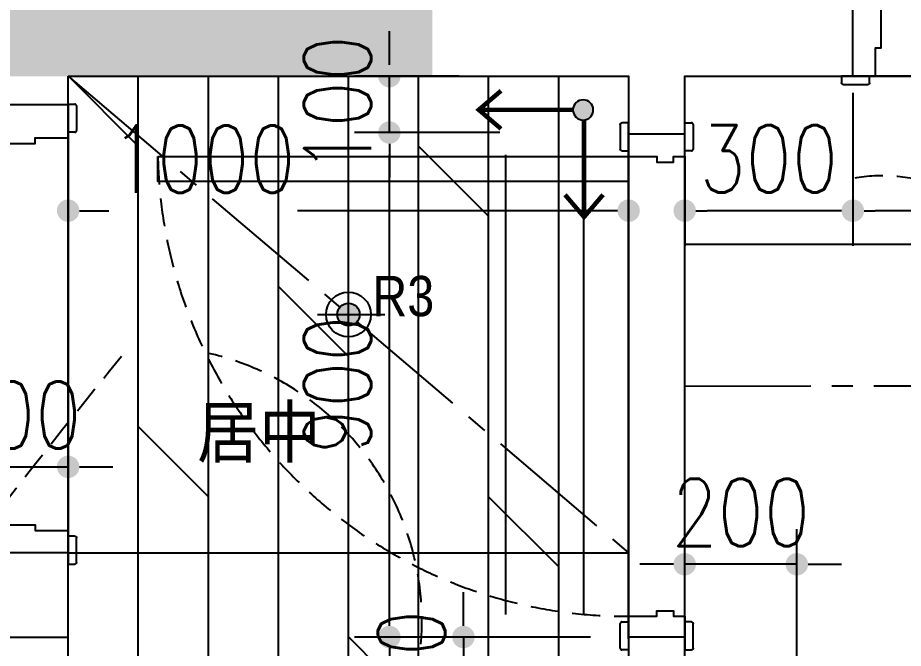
# Model space of a CAD drawing. Header units: inches. Extents: x -2597087 to 134135, y -662679 to 20000.
# Drawn here: x 10135 to 11715, y 10130 to 11254 of the extents above; entities that cross this region are included whole.
import ezdxf

# ---------------------------------------------------------------- set-up
doc = ezdxf.new("R2010")
doc.units = ezdxf.units.IN
doc.header["$LTSCALE"] = 100
doc.header["$MEASUREMENT"] = 0
for name, pattern in [('CENTER2', [1.125, 0.75, -0.125, 0.125, -0.125]), ('DASHDOT2', [12.7, 6.35, -3.175, 0, -3.175]), ('HIDDENX2', [0.75, 0.5, -0.25])]:
    doc.linetypes.add(name, pattern=pattern)
doc.layers.get('0').update_dxf_attribs({"linetype": 'CONTINUOUS'})
doc.layers.get('Defpoints').update_dxf_attribs({"linetype": 'CONTINUOUS'})
for name, color, linetype in [('_ARWALL-1', 7, 'CONTINUOUS'), ('DOOR', 4, 'CONTINUOUS'), ('EQUIP-照明', 3, 'CONTINUOUS'), ('fix', 8, 'CONTINUOUS'), ('floor', 8, 'CONTINUOUS'), ('IRC-MED1', 250, 'CONTINUOUS'), ('PUB_HATCH', 8, 'CONTINUOUS'), ('RC', 1, 'CONTINUOUS'), ('WALL', 7, 'CONTINUOUS'), ('wall-dim', 3, 'CONTINUOUS'), ('天花开线', 4, 'CONTINUOUS'), ('连线', 6, 'CONTINUOUS')]:
    doc.layers.add(name, color=color, linetype=linetype)
doc.styles.get("Standard").update_dxf_attribs({"font": 'txt.shx', "width": 0.8, "bigfont": 'GBCBIG.shx'})
doc.styles.add('STYLE1', font='stylu.ttf')
doc.dimstyles.new('50', dxfattribs={"dimscale": 50, "dimtxt": 2.4, "dimasz": 0.8, "dimexe": 1.25, "dimexo": 0.6, "dimgap": 0.65, "dimtad": 1, "dimdec": 0, "dimdsep": 46, "dimtxsty": 'Standard', "dimblk1": 'DOT', "dimblk2": 'DOT', "dimsah": 1, "dimcen": 2.5, "dimclrd": 3, "dimclre": 3, "dimclrt": 3, "dimadec": 0, "dimazin": 0, "dimtfac": 1, "dimtdec": 0, "dimtix": 1, "dimtmove": 2, "dimatfit": 0, "dimldrblk": 'DOT', "dimfxl": 5, "dimfxlon": 1, "dimarcsym": 0})

# ---------------------------------------------------------------- blocks, each defined once
blk = doc.blocks.new('_Dot')
at = {"color": 0, "linetype": 'ByBlock', "lineweight": -2}
blk.add_line((-0.5, 0), (-1, 0), dxfattribs=at)
at = {"color": 0, "linetype": 'ByBlock', "const_width": 0.5}
blk.add_lwpolyline([(-0.25, 0, 1), (0.25, 0, 1)], format="xyb", close=True, dxfattribs=at)
blk = doc.blocks.new('*D65')
at = {"layer": 'Defpoints', "color": 0, "transparency": 16777216}
for p in [(11625, 11149.9), (12525, 11149.9), (11625, 10909.9)]:
    blk.add_point(p, dxfattribs=at)
at = {"layer": 'wall-dim', "color": 3, "lineweight": -2, "transparency": 16777216}
for p, q in [((11625, 11119.9), (11625, 10847.4)), ((12525, 11119.9), (12525, 10847.4)), ((12485, 10909.9), (11665, 10909.9))]:
    blk.add_line(p, q, dxfattribs=at)
at = {"layer": 'wall-dim', "color": 3, "lineweight": -2, "transparency": 16777216, "xscale": 40, "yscale": 40, "zscale": 40, "rotation": 180}
blk.add_blockref('_Dot', (11625, 10909.9), dxfattribs=at)
at = {"layer": 'wall-dim', "color": 3, "lineweight": -2, "transparency": 16777216, "xscale": 40, "yscale": 40, "zscale": 40}
blk.add_blockref('_Dot', (12525, 10909.9), dxfattribs=at)
at = {"layer": 'wall-dim', "color": 3, "transparency": 16777216, "insert": (12075, 11002.4), "char_height": 120, "attachment_point": 5}
blk.add_mtext('900', dxfattribs=at)
blk = doc.blocks.new('*D66')
at = {"layer": 'Defpoints', "color": 0, "transparency": 16777216}
for p in [(11625, 11140.1), (11325, 11037.1), (11325, 10910.1)]:
    blk.add_point(p, dxfattribs=at)
at = {"layer": 'wall-dim', "color": 3, "lineweight": -2, "transparency": 16777216}
for p, q in [((11625, 11110.1), (11625, 10847.6)), ((11325, 11007.1), (11325, 10847.6)), ((11585, 10910.1), (11365, 10910.1))]:
    blk.add_line(p, q, dxfattribs=at)
at = {"layer": 'wall-dim', "color": 3, "lineweight": -2, "transparency": 16777216, "xscale": 40, "yscale": 40, "zscale": 40, "rotation": 180}
blk.add_blockref('_Dot', (11325, 10910.1), dxfattribs=at)
at = {"layer": 'wall-dim', "color": 3, "lineweight": -2, "transparency": 16777216, "xscale": 40, "yscale": 40, "zscale": 40}
blk.add_blockref('_Dot', (11625, 10910.1), dxfattribs=at)
at = {"layer": 'wall-dim', "color": 3, "transparency": 16777216, "insert": (11475, 11002.6), "char_height": 120, "attachment_point": 5}
blk.add_mtext('300', dxfattribs=at)
blk = doc.blocks.new('*D67')
at = {"layer": 'Defpoints', "color": 0, "transparency": 16777216}
for p in [(11325, 10279.6), (11325, 10149.9), (11525, 10049.9)]:
    blk.add_point(p, dxfattribs=at)
at = {"layer": 'wall-dim', "color": 3, "lineweight": -2, "transparency": 16777216}
for p, q in [((11325, 10179.9), (11325, 10342.1)), ((11525, 10079.9), (11525, 10342.1)), ((11285, 10279.6), (11245, 10279.6)), ((11525, 10279.6), (11325, 10279.6)), ((11565, 10279.6), (11605, 10279.6))]:
    blk.add_line(p, q, dxfattribs=at)
at = {"layer": 'wall-dim', "color": 3, "lineweight": -2, "transparency": 16777216, "xscale": 40, "yscale": 40, "zscale": 40}
blk.add_blockref('_Dot', (11325, 10279.6), dxfattribs=at)
at = {"layer": 'wall-dim', "color": 3, "lineweight": -2, "transparency": 16777216, "xscale": 40, "yscale": 40, "zscale": 40, "rotation": 180}
blk.add_blockref('_Dot', (11525, 10279.6), dxfattribs=at)
at = {"layer": 'wall-dim', "color": 3, "transparency": 16777216, "insert": (11425, 10372.1), "char_height": 120, "attachment_point": 5}
blk.add_mtext('200', dxfattribs=at)
blk = doc.blocks.new('*D97')
at = {"layer": 'Defpoints', "color": 0, "transparency": 16777216}
for p in [(10798.1, 10149.9), (11024.6, 10149.9), (11025, 6149.9)]:
    blk.add_point(p, dxfattribs=at)
at = {"layer": 'wall-dim', "color": 3, "lineweight": -2, "transparency": 16777216}
for p, q in [((10994.6, 10149.9), (10735.6, 10149.9)), ((10798.1, 6189.9), (10798.1, 10109.9)), ((10995, 6149.9), (10735.6, 6149.9))]:
    blk.add_line(p, q, dxfattribs=at)
at = {"layer": 'wall-dim', "color": 3, "lineweight": -2, "transparency": 16777216, "xscale": 40, "yscale": 40, "zscale": 40}
for p, rotation in [((10798.1, 10149.9), 90), ((10798.1, 6149.9), 270)]:
    blk.add_blockref('_Dot', p, dxfattribs=dict(at, rotation=rotation))
at = {"layer": 'wall-dim', "color": 3, "transparency": 16777216, "insert": (10705.6, 8149.9), "char_height": 120, "attachment_point": 5, "rotation": 90}
blk.add_mtext('4000', dxfattribs=at)
blk = doc.blocks.new('*D131')
at = {"layer": 'Defpoints', "color": 0, "transparency": 16777216}
for p in [(10225, 11047.5), (11225, 11046.9), (10225, 10910.1)]:
    blk.add_point(p, dxfattribs=at)
at = {"layer": 'wall-dim', "color": 3, "lineweight": -2, "transparency": 16777216}
for p, q in [((10225, 11017.5), (10225, 10847.6)), ((11225, 11016.9), (11225, 10847.6)), ((10265, 10910.1), (10297.4, 10910.1)), ((11185, 10910.1), (10634.4, 10910.1))]:
    blk.add_line(p, q, dxfattribs=at)
at = {"layer": 'wall-dim', "color": 3, "lineweight": -2, "transparency": 16777216, "xscale": 40, "yscale": 40, "zscale": 40, "rotation": 180}
blk.add_blockref('_Dot', (10225, 10910.1), dxfattribs=at)
at = {"layer": 'wall-dim', "color": 3, "lineweight": -2, "transparency": 16777216, "xscale": 40, "yscale": 40, "zscale": 40}
blk.add_blockref('_Dot', (11225, 10910.1), dxfattribs=at)
at = {"layer": 'wall-dim', "color": 3, "transparency": 16777216, "insert": (10465.9, 11002), "char_height": 120, "attachment_point": 5}
blk.add_mtext('1000', dxfattribs=at)
blk = doc.blocks.new('*D138')
at = {"layer": 'Defpoints', "color": 0, "transparency": 16777216}
for p in [(10225, 10453.3), (10025, 10299.9), (10225, 10299.9)]:
    blk.add_point(p, dxfattribs=at)
at = {"layer": 'wall-dim', "color": 3, "lineweight": -2, "transparency": 16777216}
for p, q in [((10025, 10329.9), (10025, 10515.8)), ((10225, 10329.9), (10225, 10515.8)), ((9985, 10453.3), (9945, 10453.3)), ((10025, 10453.3), (10225, 10453.3)), ((10265, 10453.3), (10305, 10453.3))]:
    blk.add_line(p, q, dxfattribs=at)
at = {"layer": 'wall-dim', "color": 3, "lineweight": -2, "transparency": 16777216, "xscale": 40, "yscale": 40, "zscale": 40}
blk.add_blockref('_Dot', (10025, 10453.3), dxfattribs=at)
at = {"layer": 'wall-dim', "color": 3, "lineweight": -2, "transparency": 16777216, "xscale": 40, "yscale": 40, "zscale": 40, "rotation": 180}
blk.add_blockref('_Dot', (10225, 10453.3), dxfattribs=at)
at = {"layer": 'wall-dim', "color": 3, "transparency": 16777216, "insert": (10125, 10545.8), "char_height": 120, "attachment_point": 5}
blk.add_mtext('200', dxfattribs=at)
blk = doc.blocks.new('*D175')
at = {"layer": 'Defpoints', "color": 0, "transparency": 16777216}
for p in [(10798.1, 11049.4), (11025, 11049.4), (10994.6, 10149.9)]:
    blk.add_point(p, dxfattribs=at)
at = {"layer": 'wall-dim', "color": 3, "lineweight": -2, "transparency": 16777216}
for p, q in [((10995, 11049.4), (10735.6, 11049.4)), ((10798.1, 10189.9), (10798.1, 11009.4)), ((10964.6, 10149.9), (10735.6, 10149.9))]:
    blk.add_line(p, q, dxfattribs=at)
at = {"layer": 'wall-dim', "color": 3, "lineweight": -2, "transparency": 16777216, "xscale": 40, "yscale": 40, "zscale": 40}
for p, rotation in [((10798.1, 11049.4), 90), ((10798.1, 10149.9), 270)]:
    blk.add_blockref('_Dot', p, dxfattribs=dict(at, rotation=rotation))
at = {"layer": 'wall-dim', "color": 3, "transparency": 16777216, "insert": (10705.6, 10599.6), "char_height": 120, "attachment_point": 5, "rotation": 90}
blk.add_mtext('900', dxfattribs=at)
blk = doc.blocks.new('*D176')
at = {"layer": 'Defpoints', "color": 0, "transparency": 16777216}
for p in [(10798.1, 11149.9), (10952.7, 11149.9), (11025, 11049.4)]:
    blk.add_point(p, dxfattribs=at)
at = {"layer": 'wall-dim', "color": 3, "lineweight": -2, "transparency": 16777216}
for p, q in [((10798.1, 11189.9), (10798.1, 11229.9)), ((10922.7, 11149.9), (10735.6, 11149.9)), ((10798.1, 11049.4), (10798.1, 11149.9)), ((10995, 11049.4), (10735.6, 11049.4)), ((10798.1, 11009.4), (10798.1, 10969.4))]:
    blk.add_line(p, q, dxfattribs=at)
at = {"layer": 'wall-dim', "color": 3, "lineweight": -2, "transparency": 16777216, "xscale": 40, "yscale": 40, "zscale": 40}
for p, rotation in [((10798.1, 11149.9), 270), ((10798.1, 11049.4), 90)]:
    blk.add_blockref('_Dot', p, dxfattribs=dict(at, rotation=rotation))
at = {"layer": 'wall-dim', "color": 3, "transparency": 16777216, "insert": (10705.6, 11099.6), "char_height": 120, "attachment_point": 5, "rotation": 90}
blk.add_mtext('100', dxfattribs=at)
blk = doc.blocks.new('A$C3D3516A8')
at = {"color": 2, "linetype": 'HIDDENX2'}
blk.add_lwpolyline([(0, 15), (50, 15), (50, 3, -0.414214), (47, 0), (3, 0, -0.414214), (0, 3)], format="xyb", close=True, dxfattribs=at)
blk = doc.blocks.new('A$C18CC4158')
at = {"layer": 'DOOR'}
blk.add_lwpolyline([(0, 820), (0, 0), (45, 0), (45, 820)], close=True, dxfattribs=at)
at = {"layer": 'DOOR', "color": 8, "linetype": 'HIDDENX2'}
blk.add_arc((0, 0), 820, 0, 90, dxfattribs=at)
blk = doc.blocks.new('WETHH')
at = {"layer": 'DOOR', "color": 4, "linetype": 'ByBlock'}
for points in [[(11685, 11349.9), (11725, 11349.9), (11725, 11319.9), (11735, 11319.9), (11735, 11199.9), (11725, 11199.9), (11725, 11149.9), (11685, 11149.9)], [(12585, 11349.9), (12545, 11349.9), (12545, 11319.9), (12535, 11319.9), (12535, 11199.9), (12545, 11199.9), (12545, 11149.9), (12585, 11149.9)]]:
    blk.add_lwpolyline(points, dxfattribs=at)
at = {"layer": 'DOOR', "linetype": 'HIDDENX2', "xscale": -1}
blk.add_blockref('A$C18CC4158', (12545, 11349.9), dxfattribs=at)
at = {"layer": 'DOOR', "color": 1, "linetype": 'ByBlock', "rotation": 180}
blk.add_blockref('A$C3D3516A8', (11715, 11364.9), dxfattribs=at)
at = {"layer": 'DOOR', "color": 1, "linetype": 'ByBlock', "xscale": -1, "rotation": 180}
blk.add_blockref('A$C3D3516A8', (12555, 11364.9), dxfattribs=at)
at = {"layer": 'DOOR', "color": 1, "linetype": 'ByBlock', "xscale": -1}
blk.add_blockref('A$C3D3516A8', (11715, 11134.9), dxfattribs=at)
at = {"layer": 'DOOR', "color": 1, "linetype": 'ByBlock'}
blk.add_blockref('A$C3D3516A8', (12555, 11134.9), dxfattribs=at)
blk = doc.blocks.new('e ukk')
at = {"layer": 'DOOR'}
blk.add_line((11305, 9949.9), (11245, 9949.9), dxfattribs=at)
at = {"layer": 'DOOR', "linetype": 'ByBlock'}
for points in [[(11265, 9949.9), (11305, 9949.9), (11305, 9999.9), (11315, 9999.9), (11315, 10029.9), (11305, 10029.9), (11305, 10049.9), (11265, 10049.9)], [(12165, 9949.9), (12125, 9949.9), (12125, 9999.9), (12115, 9999.9), (12115, 10029.9), (12125, 10029.9), (12125, 10049.9), (12165, 10049.9)]]:
    blk.add_lwpolyline(points, dxfattribs=at)
at = {"layer": 'DOOR'}
blk.add_lwpolyline([(11305, 9109.9), (11305, 9949.9), (11350, 9949.9), (11350, 9109.9)], close=True, dxfattribs=at)
at = {"layer": 'DOOR', "color": 8, "linetype": 'HIDDENX2'}
blk.add_arc((11287.7, 9947), 837.3, 271.1822, 0.1984, dxfattribs=at)
at = {"layer": 'DOOR', "linetype": 'ByBlock', "rotation": 180}
blk.add_blockref('A$C3D3516A8', (11295, 10064.9), dxfattribs=at)
at = {"layer": 'DOOR', "linetype": 'ByBlock', "xscale": -1, "rotation": 180}
blk.add_blockref('A$C3D3516A8', (12135, 10064.9), dxfattribs=at)
at = {"layer": 'DOOR', "linetype": 'ByBlock', "xscale": -1}
blk.add_blockref('A$C3D3516A8', (11295, 9934.9), dxfattribs=at)
at = {"layer": 'DOOR', "linetype": 'ByBlock'}
blk.add_blockref('A$C3D3516A8', (12135, 9934.9), dxfattribs=at)
blk = doc.blocks.new('A$C3AF806B6')
at = {"layer": 'DOOR'}
blk.add_lwpolyline([(0, 720), (0, 0), (45, 0), (45, 720)], close=True, dxfattribs=at)
at = {"layer": 'DOOR', "color": 8, "linetype": 'HIDDENX2'}
blk.add_arc((0, -0.3), 720.3, 0.0266, 90, dxfattribs=at)
blk = doc.blocks.new('weryu')
at = {"layer": 'DOOR', "linetype": 'ByBlock'}
for points in [[(12755, 11379.9), (12815, 11379.9), (12815, 11329.2), (12825, 11329.2), (12825, 11208.9), (12815, 11208.9), (12815, 11149.9), (12775, 11149.9)], [(13575, 11379.9), (13515, 11379.9), (13515, 11329.2), (13505, 11329.2), (13505, 11208.9), (13515, 11208.9), (13515, 11149.9), (13555, 11149.9)]]:
    blk.add_lwpolyline(points, dxfattribs=at)
at = {"layer": 'fix'}
blk.add_lwpolyline([(12765, 11349.9), (12765, 11379.9), (12755, 11379.9)], dxfattribs=at)
at = {"layer": 'DOOR', "linetype": 'HIDDENX2'}
blk.add_blockref('A$C3AF806B6', (12815, 11379.9), dxfattribs=at)
at = {"layer": 'DOOR', "linetype": 'ByBlock', "rotation": 180}
blk.add_blockref('A$C3D3516A8', (12805, 11394.9), dxfattribs=at)
at = {"layer": 'DOOR', "linetype": 'ByBlock', "xscale": -1, "rotation": 180}
blk.add_blockref('A$C3D3516A8', (13525, 11394.9), dxfattribs=at)
at = {"layer": 'DOOR', "linetype": 'ByBlock', "xscale": -1}
blk.add_blockref('A$C3D3516A8', (12805, 11134.9), dxfattribs=at)
at = {"layer": 'DOOR', "linetype": 'ByBlock'}
blk.add_blockref('A$C3D3516A8', (13525, 11134.9), dxfattribs=at)
blk = doc.blocks.new('*D200')
at = {"layer": 'Defpoints', "color": 0, "transparency": 16777216}
for p in [(11187.2, 10149.9), (10930.3, 9999.6), (11146.3, 9999.6)]:
    blk.add_point(p, dxfattribs=at)
at = {"layer": 'EQUIP-照明', "color": 3, "lineweight": -2, "transparency": 16777216}
for p, q in [((10930.3, 10189.9), (10930.3, 10229.9)), ((11157.2, 10149.9), (10867.8, 10149.9)), ((10930.3, 10149.9), (10930.3, 9999.6)), ((11116.3, 9999.6), (10867.8, 9999.6)), ((10930.3, 9959.6), (10930.3, 9919.6))]:
    blk.add_line(p, q, dxfattribs=at)
at = {"layer": 'EQUIP-照明', "color": 3, "lineweight": -2, "transparency": 16777216, "xscale": 40, "yscale": 40, "zscale": 40}
for p, rotation in [((10930.3, 10149.9), 270), ((10930.3, 9999.6), 90)]:
    blk.add_blockref('_Dot', p, dxfattribs=dict(at, rotation=rotation))
at = {"layer": 'EQUIP-照明', "color": 3, "transparency": 16777216, "insert": (10837.8, 10074.7), "char_height": 120, "attachment_point": 5, "rotation": 90}
blk.add_mtext('150', dxfattribs=at)
blk = doc.blocks.new('pkgds')
blk.add_hatch(color=1).paths.add_polyline_path([(162250.7, -60662.2, 1), (162296, -60662.2, 1)])
at = {"color": 1, "const_width": 10}
for points in [[(162317.9, -60473.2), (162275.5, -60423.6), (162233.1, -60473.2)], [(162275.5, -60639.7), (162275.5, -60423.6)], [(162090.3, -60704.9), (162040.7, -60662.5), (162090.3, -60620.1)], [(162250.7, -60662.5), (162040.7, -60662.5)]]:
    blk.add_lwpolyline(points, dxfattribs=at)
at = {"color": 1}
blk.add_circle((162273.4, -60662.2), 22.6, dxfattribs=at)
blk = doc.blocks.new('A$C38B7485E')
at = {"layer": 'PUB_HATCH'}
blk.add_hatch(color=6, dxfattribs=at).paths.add_polyline_path([(2650.1, 6500), (2650.1, 6700), (2000.1, 6700), (2000.1, 8600), (1800.1, 8600), (1800.1, 6500)])
at = {"layer": '_ARWALL-1'}
blk.add_lwpolyline([(1200.1, 8600), (100.1, 8600), (100.1, 5500), (2000.1, 5500), (2000.1, 5650), (1800.1, 5650), (1800.1, 5600), (200.1, 5600), (200.1, 8400), (1200.1, 8400)], close=True, dxfattribs=at)
for points in [[(2000.1, 6500), (3000.1, 6500), (3000.1, 6397), (3100.1, 6397), (3100.1, 6500), (3400.1, 6500), (3400.1, 6700), (2000.1, 6700)], [(1800.1, 6504.6), (1800.1, 6449.6), (2000.1, 6449.6), (2000.1, 6500)], [(3200.1, 5400), (3100.1, 5400), (3100.1, 5500), (2999.7, 5500), (3000.1, 1500), (2650.1, 1500), (2650.1, 1300), (3750.1, 1300), (3750.1, 1500), (3200.1, 1500), (3200.1, 2200), (3200.1, 2200), (3200.1, 5300)]]:
    blk.add_lwpolyline(points, dxfattribs=at)
blk = doc.blocks.new('$2134')
h = blk.add_hatch(color=250)
h.dxf.hatch_style = 1
edge = h.paths.add_edge_path()
edge.add_arc((12324.7, 10810.7), 20, 0, 360)
at = {"color": 1}
for p, q in [((12324.7, 10755.7), (12324.7, 10865.7)), ((12269.7, 10810.7), (12389.6, 10810.7))]:
    blk.add_line(p, q, dxfattribs=at)
for radius in [40, 20]:
    blk.add_circle((12324.7, 10810.7), radius, dxfattribs=at)
blk = doc.blocks.new('*D708')
at = {"layer": 'Defpoints', "color": 0, "transparency": 16777216}
for p in [(11625, 11149.9), (12525, 11149.9), (11625, 10909.9)]:
    blk.add_point(p, dxfattribs=at)
at = {"layer": 'wall-dim', "color": 3, "lineweight": -2, "transparency": 16777216}
for p, q in [((11625, 11119.9), (11625, 10847.4)), ((12525, 11119.9), (12525, 10847.4)), ((12485, 10909.9), (11665, 10909.9))]:
    blk.add_line(p, q, dxfattribs=at)
at = {"layer": 'wall-dim', "color": 3, "lineweight": -2, "transparency": 16777216, "xscale": 40, "yscale": 40, "zscale": 40, "rotation": 180}
blk.add_blockref('_Dot', (11625, 10909.9), dxfattribs=at)
at = {"layer": 'wall-dim', "color": 3, "lineweight": -2, "transparency": 16777216, "xscale": 40, "yscale": 40, "zscale": 40}
blk.add_blockref('_Dot', (12525, 10909.9), dxfattribs=at)
at = {"layer": 'wall-dim', "color": 3, "transparency": 16777216, "insert": (12075, 11002.4), "char_height": 120, "attachment_point": 5}
blk.add_mtext('900', dxfattribs=at)
blk = doc.blocks.new('*D709')
at = {"layer": 'Defpoints', "color": 0, "transparency": 16777216}
for p in [(11625, 11140.1), (11325, 11037.1), (11325, 10910.1)]:
    blk.add_point(p, dxfattribs=at)
at = {"layer": 'wall-dim', "color": 3, "lineweight": -2, "transparency": 16777216}
for p, q in [((11625, 11110.1), (11625, 10847.6)), ((11325, 11007.1), (11325, 10847.6)), ((11585, 10910.1), (11365, 10910.1))]:
    blk.add_line(p, q, dxfattribs=at)
at = {"layer": 'wall-dim', "color": 3, "lineweight": -2, "transparency": 16777216, "xscale": 40, "yscale": 40, "zscale": 40, "rotation": 180}
blk.add_blockref('_Dot', (11325, 10910.1), dxfattribs=at)
at = {"layer": 'wall-dim', "color": 3, "lineweight": -2, "transparency": 16777216, "xscale": 40, "yscale": 40, "zscale": 40}
blk.add_blockref('_Dot', (11625, 10910.1), dxfattribs=at)
at = {"layer": 'wall-dim', "color": 3, "transparency": 16777216, "insert": (11475, 11002.6), "char_height": 120, "attachment_point": 5}
blk.add_mtext('300', dxfattribs=at)
blk = doc.blocks.new('*D710')
at = {"layer": 'Defpoints', "color": 0, "transparency": 16777216}
for p in [(11325, 10279.6), (11325, 10149.9), (11525, 10049.9)]:
    blk.add_point(p, dxfattribs=at)
at = {"layer": 'wall-dim', "color": 3, "lineweight": -2, "transparency": 16777216}
for p, q in [((11325, 10179.9), (11325, 10342.1)), ((11525, 10079.9), (11525, 10342.1)), ((11285, 10279.6), (11245, 10279.6)), ((11525, 10279.6), (11325, 10279.6)), ((11565, 10279.6), (11605, 10279.6))]:
    blk.add_line(p, q, dxfattribs=at)
at = {"layer": 'wall-dim', "color": 3, "lineweight": -2, "transparency": 16777216, "xscale": 40, "yscale": 40, "zscale": 40}
blk.add_blockref('_Dot', (11325, 10279.6), dxfattribs=at)
at = {"layer": 'wall-dim', "color": 3, "lineweight": -2, "transparency": 16777216, "xscale": 40, "yscale": 40, "zscale": 40, "rotation": 180}
blk.add_blockref('_Dot', (11525, 10279.6), dxfattribs=at)
at = {"layer": 'wall-dim', "color": 3, "transparency": 16777216, "insert": (11425, 10372.1), "char_height": 120, "attachment_point": 5}
blk.add_mtext('200', dxfattribs=at)
blk = doc.blocks.new('*D728')
at = {"layer": 'Defpoints', "color": 0, "transparency": 16777216}
for p in [(10798.1, 10149.9), (11024.6, 10149.9), (11025, 6149.9)]:
    blk.add_point(p, dxfattribs=at)
at = {"layer": 'wall-dim', "color": 3, "lineweight": -2, "transparency": 16777216}
for p, q in [((10994.6, 10149.9), (10735.6, 10149.9)), ((10798.1, 6189.9), (10798.1, 10109.9)), ((10995, 6149.9), (10735.6, 6149.9))]:
    blk.add_line(p, q, dxfattribs=at)
at = {"layer": 'wall-dim', "color": 3, "lineweight": -2, "transparency": 16777216, "xscale": 40, "yscale": 40, "zscale": 40}
for p, rotation in [((10798.1, 10149.9), 90), ((10798.1, 6149.9), 270)]:
    blk.add_blockref('_Dot', p, dxfattribs=dict(at, rotation=rotation))
at = {"layer": 'wall-dim', "color": 3, "transparency": 16777216, "insert": (10705.6, 8149.9), "char_height": 120, "attachment_point": 5, "rotation": 90}
blk.add_mtext('4000', dxfattribs=at)
blk = doc.blocks.new('*D762')
at = {"layer": 'Defpoints', "color": 0, "transparency": 16777216}
for p in [(10225, 11047.5), (11225, 11046.9), (10225, 10910.1)]:
    blk.add_point(p, dxfattribs=at)
at = {"layer": 'wall-dim', "color": 3, "lineweight": -2, "transparency": 16777216}
for p, q in [((10225, 11017.5), (10225, 10847.6)), ((11225, 11016.9), (11225, 10847.6)), ((10265, 10910.1), (10297.4, 10910.1)), ((11185, 10910.1), (10634.4, 10910.1))]:
    blk.add_line(p, q, dxfattribs=at)
at = {"layer": 'wall-dim', "color": 3, "lineweight": -2, "transparency": 16777216, "xscale": 40, "yscale": 40, "zscale": 40, "rotation": 180}
blk.add_blockref('_Dot', (10225, 10910.1), dxfattribs=at)
at = {"layer": 'wall-dim', "color": 3, "lineweight": -2, "transparency": 16777216, "xscale": 40, "yscale": 40, "zscale": 40}
blk.add_blockref('_Dot', (11225, 10910.1), dxfattribs=at)
at = {"layer": 'wall-dim', "color": 3, "transparency": 16777216, "insert": (10465.9, 11002), "char_height": 120, "attachment_point": 5}
blk.add_mtext('1000', dxfattribs=at)
blk = doc.blocks.new('*D546')
at = {"layer": 'Defpoints', "color": 0, "transparency": 16777216}
for p in [(10225, 10453.3), (10025, 10299.9), (10225, 10299.9)]:
    blk.add_point(p, dxfattribs=at)
at = {"layer": 'wall-dim', "color": 3, "lineweight": -2, "transparency": 16777216}
for p, q in [((10025, 10329.9), (10025, 10515.8)), ((10225, 10329.9), (10225, 10515.8)), ((9985, 10453.3), (9945, 10453.3)), ((10025, 10453.3), (10225, 10453.3)), ((10265, 10453.3), (10305, 10453.3))]:
    blk.add_line(p, q, dxfattribs=at)
at = {"layer": 'wall-dim', "color": 3, "lineweight": -2, "transparency": 16777216, "xscale": 40, "yscale": 40, "zscale": 40}
blk.add_blockref('_Dot', (10025, 10453.3), dxfattribs=at)
at = {"layer": 'wall-dim', "color": 3, "lineweight": -2, "transparency": 16777216, "xscale": 40, "yscale": 40, "zscale": 40, "rotation": 180}
blk.add_blockref('_Dot', (10225, 10453.3), dxfattribs=at)
at = {"layer": 'wall-dim', "color": 3, "transparency": 16777216, "insert": (10125, 10545.8), "char_height": 120, "attachment_point": 5}
blk.add_mtext('200', dxfattribs=at)
blk = doc.blocks.new('*D550')
at = {"layer": 'Defpoints', "color": 0, "transparency": 16777216}
for p in [(10798.1, 11049.4), (11025, 11049.4), (10994.6, 10149.9)]:
    blk.add_point(p, dxfattribs=at)
at = {"layer": 'wall-dim', "color": 3, "lineweight": -2, "transparency": 16777216}
for p, q in [((10995, 11049.4), (10735.6, 11049.4)), ((10798.1, 10189.9), (10798.1, 11009.4)), ((10964.6, 10149.9), (10735.6, 10149.9))]:
    blk.add_line(p, q, dxfattribs=at)
at = {"layer": 'wall-dim', "color": 3, "lineweight": -2, "transparency": 16777216, "xscale": 40, "yscale": 40, "zscale": 40}
for p, rotation in [((10798.1, 11049.4), 90), ((10798.1, 10149.9), 270)]:
    blk.add_blockref('_Dot', p, dxfattribs=dict(at, rotation=rotation))
at = {"layer": 'wall-dim', "color": 3, "transparency": 16777216, "insert": (10705.6, 10599.6), "char_height": 120, "attachment_point": 5, "rotation": 90}
blk.add_mtext('900', dxfattribs=at)
blk = doc.blocks.new('*D551')
at = {"layer": 'Defpoints', "color": 0, "transparency": 16777216}
for p in [(10798.1, 11149.9), (10952.7, 11149.9), (11025, 11049.4)]:
    blk.add_point(p, dxfattribs=at)
at = {"layer": 'wall-dim', "color": 3, "lineweight": -2, "transparency": 16777216}
for p, q in [((10798.1, 11189.9), (10798.1, 11229.9)), ((10922.7, 11149.9), (10735.6, 11149.9)), ((10798.1, 11049.4), (10798.1, 11149.9)), ((10995, 11049.4), (10735.6, 11049.4)), ((10798.1, 11009.4), (10798.1, 10969.4))]:
    blk.add_line(p, q, dxfattribs=at)
at = {"layer": 'wall-dim', "color": 3, "lineweight": -2, "transparency": 16777216, "xscale": 40, "yscale": 40, "zscale": 40}
for p, rotation in [((10798.1, 11149.9), 270), ((10798.1, 11049.4), 90)]:
    blk.add_blockref('_Dot', p, dxfattribs=dict(at, rotation=rotation))
at = {"layer": 'wall-dim', "color": 3, "transparency": 16777216, "insert": (10705.6, 11099.6), "char_height": 120, "attachment_point": 5, "rotation": 90}
blk.add_mtext('100', dxfattribs=at)

msp = doc.modelspace()

# ---------------------------------------------------------------- hatches: boundary and pattern name
at = {"layer": 'floor'}
h = msp.add_hatch(dxfattribs=at)
h.set_pattern_fill('DOLMIT', color=256, scale=500, angle=90, style=0)
h.set_pattern_definition([(90, (11225, 11149.89), (-125, 8e-15), []), (135, (11225, 11149.9), (-250, -250), [176.777, -353.554])])
h.paths.add_polyline_path([(11224.558, 10149.89), (11224.558, 11046.89), (11225.006, 11046.89), (11225.006, 11149.89), (10225.001, 11149.868), (10225.001, 11089.485), (10225, 10149.896), (9925.006, 10149.89), (8425.001, 10149.879), (8425, 6149.857), (8905.007, 6149.868), (8905.008, 6149.491), (11045.004, 6149.491), (11225, 6149.868)])
edge = h.paths.add_edge_path(flags=16)
edge.add_arc((11122.999, 11059.22), 18.104, 0, 360)

# ---------------------------------------------------------------- linework, layer by layer
at = {"layer": 'floor', "color": 1}
for p, q in [((11625.015, 11149.868), (12526.344, 11149.868)), ((10225.001, 11099.462), (10225, 10289.868)), ((11224.553, 10150.324), (11224.553, 11045.356)), ((11325, 10149.868), (11325, 11044.9))]:
    msp.add_line(p, q, dxfattribs=at)
at = {"layer": 'floor'}
msp.add_line((14425, 10850.024), (11325, 10850.024), dxfattribs=at)
at = {"layer": 'IRC-MED1'}
for p, q in [((11005, 11009.872), (11005, 10189.872)), ((11145, 10189.872), (11145, 11009.872))]:
    msp.add_line(p, q, dxfattribs=at)
at = {"layer": 'RC', "linetype": 'ByBlock'}
for p, q in [((12524.276, 11149.868), (11625.015, 11149.868)), ((10225.001, 10299.868), (10225.001, 11099.462)), ((11225, 11046.868), (11225, 10144.45)), ((11325, 10149.868), (11325, 11046.868))]:
    msp.add_line(p, q, dxfattribs=at)
at = {"layer": 'RC', "color": 2}
msp.add_line((10225.001, 10299.868), (11225, 10299.868), dxfattribs=at)
at = {"layer": '天花开线', "linetype": 'CENTER2', "ltscale": 3}
for p, q in [((10225.001, 11149.868), (11225, 10299.868)), ((11325, 10597.431), (14025, 10598.368))]:
    msp.add_line(p, q, dxfattribs=at)
at = {"layer": '连线', "color": 12, "linetype": 'HIDDENX2'}
for centre, radius, start, end in [((11677.215, 10673.106), 299.149, 349.216425, 101.476305), ((21218.297, 1750.51), 14070.233, 140.7655261, 158.1528025), ((10365.168, 10177.419), 490.912, 355.328839, 76.887338)]:
    msp.add_arc(centre, radius, start, end, dxfattribs=at)

# ---------------------------------------------------------------- block references
at = {"layer": 'DOOR'}
msp.add_blockref('WETHH', (-59.994, 0), dxfattribs=at)
for name, p, rotation in [('weryu', (21374.868, -2475.133), 90), ('e ukk', (1275.133, 22311.868), 270)]:
    msp.add_blockref(name, p, dxfattribs=dict(at, rotation=rotation))
at = {"layer": 'floor', "color": 1, "xscale": -0.7999999998137355, "yscale": 0.7999999998137355, "zscale": 0.7999999998137355, "rotation": 180}
msp.add_blockref('pkgds', (-118674.956, -37440.078), dxfattribs=at)
at = {"layer": 'RC'}
msp.add_blockref('$2134', (-1599.661, -85.783), dxfattribs=at)
at = {"layer": 'WALL'}
msp.add_blockref('A$C38B7485E', (8224.867, 4649.868), dxfattribs=at)

# ---------------------------------------------------------------- texts
at = {"layer": 'RC', "color": 4, "linetype": 'DASHDOT2', "ltscale": 0.1, "style": 'STYLE1', "width": 0.9}
msp.add_text('R3', height=72, dxfattribs=at).set_placement((10767.47, 10721.887))
at = {"layer": '天花开线', "linetype": 'DASHDOT2', "ltscale": 0.1, "style": 'STYLE1', "width": 0.9}
msp.add_text('居中', height=90, dxfattribs=at).set_placement((10454.938, 10470.648))

# ---------------------------------------------------------------- dimensions: what is measured, and where the dimension line sits
at = {"layer": 'EQUIP-照明', "color": 6}
dim = msp.add_linear_dim(base=(10930.273, 9999.627), p1=(11187.23, 10149.868), p2=(11146.332, 9999.627), angle=270, dimstyle='50', dxfattribs=at)
dim.commit()
dim.dimension.update_dxf_attribs({"geometry": '*D200', "text_midpoint": (10837.773, 10074.747)})
at = {"layer": 'wall-dim'}
for base, p1, p2, angle, picture, middle in [((10798.072, 11149.868), (11025, 11049.374), (10952.664, 11149.868), 90, '*D176', (10705.572, 11099.621)), ((10798.072, 11149.868), (11025, 11049.374), (10952.664, 11149.868), 90, '*D551', (10705.572, 11099.621)), ((11325, 10910.148), (11625, 11140.142), (11325, 11037.142), 180, '*D66', (11475, 11002.648)), ((11325, 10910.148), (11625, 11140.142), (11325, 11037.142), 180, '*D709', (11475, 11002.648)), ((11625, 10909.874), (12525, 11149.868), (11625, 11149.868), 180, '*D65', (12075, 11002.374)), ((11625, 10909.874), (12525, 11149.868), (11625, 11149.868), 180, '*D708', (12075, 11002.374)), ((10798.072, 11049.374), (10994.553, 10149.868), (11025, 11049.374), 90, '*D175', (10705.572, 10599.621)), ((10798.072, 11049.374), (10994.553, 10149.868), (11025, 11049.374), 90, '*D550', (10705.572, 10599.621)), ((11325, 10279.597), (11525, 10049.868), (11325, 10149.868), 180, '*D67', (11425, 10372.097)), ((11325, 10279.597), (11525, 10049.868), (11325, 10149.868), 180, '*D710', (11425, 10372.097)), ((10798.072, 10149.868), (11025, 6149.868), (11024.553, 10149.868), 90, '*D97', (10705.572, 8149.868)), ((10798.072, 10149.868), (11025, 6149.868), (11024.553, 10149.868), 90, '*D728', (10705.572, 8149.868))]:
    dim = msp.add_linear_dim(base=base, p1=p1, p2=p2, angle=angle, dimstyle='50', dxfattribs=at)
    dim.commit()
    dim.dimension.update_dxf_attribs({"geometry": picture, "text_midpoint": middle})
for picture in ['*D131', '*D762']:
    dim = msp.add_linear_dim(base=(10225.001, 10910.148), p1=(11225, 11046.868), p2=(10225.001, 11047.459), dimstyle='50', dxfattribs=at)
    dim.commit()
    dim.dimension.update_dxf_attribs({"geometry": picture, "text_midpoint": (10465.886, 11002.015), "dimtype": 160})
for picture in ['*D138', '*D546']:
    dim = msp.add_linear_dim(base=(10225, 10453.277), p1=(10025.001, 10299.868), p2=(10225, 10299.868), dimstyle='50', dxfattribs=at)
    dim.commit()
    dim.dimension.update_dxf_attribs({"geometry": picture, "text_midpoint": (10125.001, 10545.777)})

doc.saveas('drawing.dxf')
